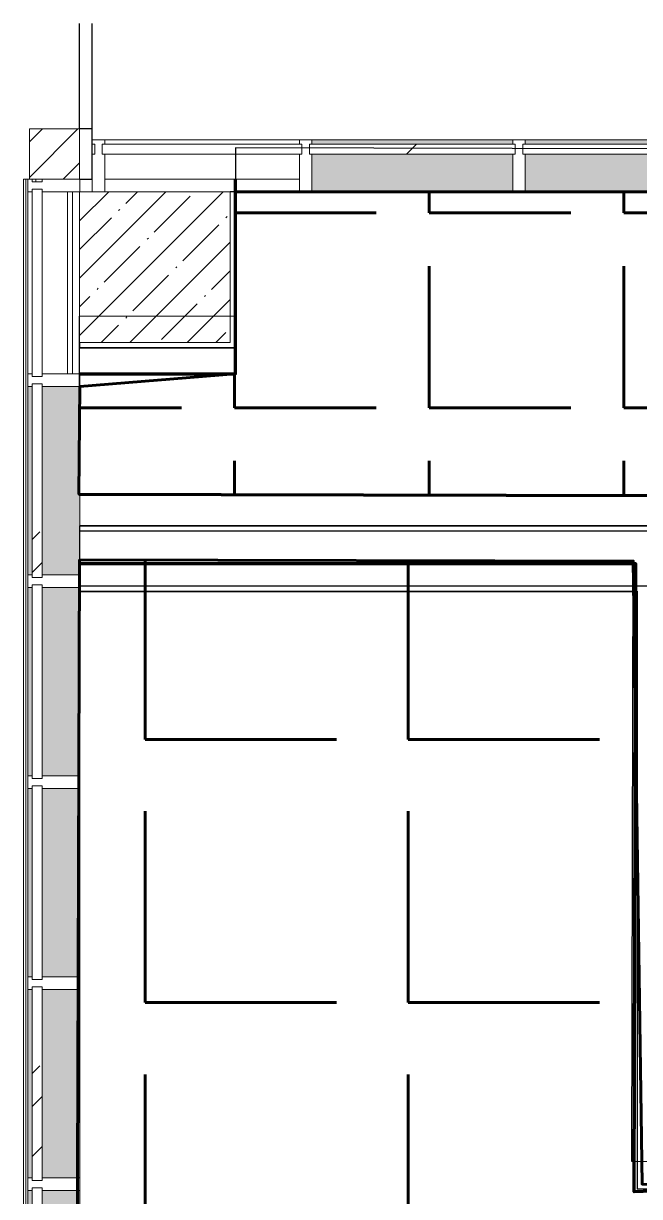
# Model space of a CAD drawing. Header units: millimetres. Extents: x -164500 to 426394, y -51911 to 102118.
# Drawn here: x 3901 to 6355, y 22965 to 27634 of the extents above; entities that cross this region are included whole.
import ezdxf

# ---------------------------------------------------------------- set-up
doc = ezdxf.new("R2010")
doc.units = ezdxf.units.MM
for name, color, linetype, lineweight in [('384 ПК-3', 30, 'Continuous', 120), ('454 плитка КР2', 30, 'Continuous', 60), ('A-FLOR', 7, 'Continuous', 9), ('A-GLAZ-CURT-1', 7, 'Continuous', 5), ('A-GLAZ-CURT-2', 7, 'Continuous', 20), ('A-GLAZ-CWMG', 7, 'Continuous', 9), ('A-GLAZ-CWMG-1', 7, 'Continuous', 20), ('S-COLS-1', 7, 'Continuous', 5)]:
    doc.layers.add(name, color=color, linetype=linetype, lineweight=lineweight)

# ---------------------------------------------------------------- blocks, each defined once
blk = doc.blocks.new('Системная панель - Стекло - 40мм-23999081-Объем проектирования 1 этажа')
at = {"layer": 'A-GLAZ-CURT-2'}
for p, q in [((372.5, 40), (-372.5, 40)), ((-372.5, 40), (-372.5, 0)), ((-372.5, 0), (372.5, 0)), ((372.5, 0), (372.5, 40))]:
    blk.add_line(p, q, dxfattribs=at)
blk = doc.blocks.new('Системная панель - Стекло - 40мм-23998914-Объем проектирования 1 этажа')
at = {"layer": 'A-GLAZ-CURT-1'}
h = blk.add_hatch(dxfattribs=at)
h.set_pattern_fill('FP_53', color=256, style=0, pattern_type=2)
h.set_pattern_definition([(135, (23350.1, -4071.1), (-565.685, -565.685), [400, -1200]), (135, (23550.1, -4471.1), (-565.685, -565.685), [1200, -400]), (135, (23750.1, -3671.1), (-565.685, -565.685), [400, -1200])])
h.paths.add_polyline_path([(385, 15), (385, 40), (-385, 38.9), (-385, 0), (385, 0)])
at = {"layer": 'A-GLAZ-CURT-2'}
for p, q in [((385, 40), (-385, 40)), ((-385, 40), (-385, 0)), ((-385, 0), (385, 0)), ((385, 0), (385, 40))]:
    blk.add_line(p, q, dxfattribs=at)
blk = doc.blocks.new('Прямоугольный импост - Импост структурный с накладкой - 160мм-22858573-Объем проектирования 1 этажа')
at = {"layer": 'A-GLAZ-CWMG'}
for p, q in [((3854.1, 26375.1), (3854.1, 27100.1)), ((4011.1, 26375.1), (4011.1, 27100.1))]:
    blk.add_line(p, q, dxfattribs=at)
blk = doc.blocks.new('Прямоугольный импост - Импост структурный с накладкой - 190мм-23186010-Объем проектирования 1 этажа')
at = {"layer": 'A-GLAZ-CWMG'}
for points in [[(3871.1, 23175.1), (3871.1, 23925.1), (3854.1, 23925.1), (3854.1, 23175.1), (3861.1, 23175.1)], [(4006.1, 23175.1), (4061.1, 23175.1), (4060, 23925.1), (3911.1, 23925.1), (3911.1, 23175.1)]]:
    blk.add_hatch(color=256, dxfattribs=at).paths.add_polyline_path(points)
for p, q in [((3854.1, 23175.1), (3854.1, 23925.1)), ((4061.1, 23175.1), (4061.1, 23925.1))]:
    blk.add_line(p, q, dxfattribs=at)
blk = doc.blocks.new('Прямоугольный импост - Импост структурный с накладкой - 190мм-22862231-Объем проектирования 1 этажа')
at = {"layer": 'A-GLAZ-CWMG-1'}
for p, q in [((0, 17), (-50, 17)), ((-50, 17), (-50, 0)), ((-50, 0), (-40, 0)), ((-40, 0), (-40, -40)), ((-10, -40), (-10, 0)), ((-10, 0), (-0.1, 0)), ((0, 11.1), (0, 17)), ((-40, -40), (-50, -40)), ((-50, -40), (-50, -190)), ((-0.1, -40), (-10, -40)), ((-50, -190), (0, -190))]:
    blk.add_line(p, q, dxfattribs=at)
blk = doc.blocks.new('Прямоугольный импост - Импост структурный с накладкой - 190мм-22862219-Объем проектирования 1 этажа')
at = {"layer": 'A-GLAZ-CWMG-1'}
for p, q in [((-25, 0), (-25, 17)), ((-25, 17), (25, 17)), ((-15, 0), (-25, 0)), ((-15, -40), (-15, 0)), ((25, 0), (15, 0)), ((15, 0), (15, -40)), ((25, 17), (25, 0)), ((-25, -190), (-25, -40)), ((-25, -40), (-15, -40)), ((15, -40), (25, -40)), ((25, -40), (25, -190)), ((25, -190), (-25, -190))]:
    blk.add_line(p, q, dxfattribs=at)
blk = doc.blocks.new('Системная панель - Стекло - 40мм-V30-Объем проектирования 1 этажа')
at = {"layer": 'A-GLAZ-CURT-2'}
for p, q in [((385, 40), (-385, 40)), ((-385, 40), (-385, 0)), ((-385, 0), (385, 0)), ((385, 0), (385, 40))]:
    blk.add_line(p, q, dxfattribs=at)
blk = doc.blocks.new('Системная панель - Стекло - 40мм-V31-Объем проектирования 1 этажа')
at = {"layer": 'A-GLAZ-CURT-2'}
for p, q in [((385, 40), (-385, 40)), ((-385, 40), (-385, 0)), ((-385, 0), (385, 0)), ((385, 0), (385, 40))]:
    blk.add_line(p, q, dxfattribs=at)
blk = doc.blocks.new('Системная панель - Стекло - 40мм-22856066-Объем проектирования 1 этажа')
at = {"layer": 'A-GLAZ-CURT-2'}
for p, q in [((397.5, 0), (-397.5, 0)), ((-397.5, 0), (-397.5, -40)), ((397.5, -40), (397.5, 0)), ((-397.5, -40), (397.5, -40))]:
    blk.add_line(p, q, dxfattribs=at)
blk = doc.blocks.new('Прямоугольный импост - Импост структурный с накладкой - 160мм-22794257-Объем проектирования 1 этажа')
at = {"layer": 'A-GLAZ-CWMG'}
for p, q in [((4935, 27307), (4160, 27307)), ((4935, 27150), (4160, 27150))]:
    blk.add_line(p, q, dxfattribs=at)
blk = doc.blocks.new('Прямоугольный импост - Импост структурный с накладкой - 190мм-20153675-Объем проектирования 1 этажа')
at = {"layer": 'A-GLAZ-CWMG-1'}
for p, q in [((-50, 190), (-50, 40)), ((0, 40), (0, 190)), ((-50, 40), (-40, 40)), ((-40, 0), (-50, 0)), ((-50, 0), (-50, -17)), ((-40, 40), (-40, 0)), ((-10, 0), (-10, 40)), ((-10, 40), (0, 40)), ((0, 0), (-10, 0)), ((0, -17), (0, 0)), ((-50, -17), (0, -17))]:
    blk.add_line(p, q, dxfattribs=at)
blk = doc.blocks.new('Системная панель - Стекло - 40мм-V57-Объем проектирования 1 этажа')
at = {"layer": 'A-GLAZ-CURT-2'}
for p, q in [((385, 40), (-385, 40)), ((-385, 40), (-385, 0)), ((-385, 0), (385, 0)), ((385, 0), (385, 40))]:
    blk.add_line(p, q, dxfattribs=at)
blk = doc.blocks.new('Прямоугольный импост - Импост структурный с накладкой - 190мм-V58-Объем проектирования 1 этажа')
at = {"layer": 'A-GLAZ-CWMG'}
for points in [[(3871.1, 24775.1), (3871.1, 25525.1), (3854.1, 25525.1), (3854.1, 24775.1), (3861.1, 24775.1)], [(4006.1, 24775.1), (4061.1, 24775.1), (4060, 25525.1), (3911.1, 25525.1), (3911.1, 24775.1)]]:
    blk.add_hatch(color=256, dxfattribs=at).paths.add_polyline_path(points)
for p, q in [((3854.1, 24775.1), (3854.1, 25525.1)), ((4061.1, 24775.1), (4061.1, 25510))]:
    blk.add_line(p, q, dxfattribs=at)
blk = doc.blocks.new('Системная панель - Стекло - 40мм-V107-Объем проектирования 1 этажа')
at = {"layer": 'A-GLAZ-CURT-1'}
h = blk.add_hatch(dxfattribs=at)
h.set_pattern_fill('FP_127', color=256, style=0, pattern_type=2)
h.set_pattern_definition([(45, (-5585, -27090), (-565.685, 565.685), [400, -1200]), (45, (-5985, -27290), (-565.685, 565.685), [1200, -400]), (45, (-5185, -27490), (-565.685, 565.685), [400, -1200])])
h.paths.add_polyline_path([(-410, -40), (410, -40), (410, 0), (-410, 0)])
at = {"layer": 'A-GLAZ-CURT-2'}
for p, q in [((410, 0), (-410, 0)), ((-410, 0), (-410, -40)), ((-410, -40), (410, -40)), ((410, -40), (410, 0))]:
    blk.add_line(p, q, dxfattribs=at)
blk = doc.blocks.new('Прямоугольный импост - Импост структурный с накладкой - 190мм-V62-Объем проектирования 1 этажа')
at = {"layer": 'A-GLAZ-CWMG'}
for points in [[(7929.4, 27290), (8335, 27290), (8335, 27307), (7535, 27307), (7535, 27290)], [(7929.4, 27100), (8335, 27100), (8335, 27250), (7535, 27250), (7535, 27100)]]:
    blk.add_hatch(color=256, dxfattribs=at).paths.add_polyline_path(points)
for p, q in [((8335, 27307), (7535, 27307)), ((8335, 27100), (7535, 27100))]:
    blk.add_line(p, q, dxfattribs=at)
blk = doc.blocks.new('Прямоугольный импост - Импост структурный с накладкой - 190мм-20153693-Объем проектирования 1 этажа')
at = {"layer": 'A-GLAZ-CWMG-1'}
for p, q in [((-25, 40), (-25, 190)), ((-25, 190), (25, 190)), ((25, 190), (25, 40)), ((-15, 40), (-25, 40)), ((-25, -17), (-25, 0)), ((-25, 0), (-15, 0)), ((-15, 0), (-15, 40)), ((15, 40), (15, 0)), ((25, 40), (15, 40)), ((15, 0), (25, 0)), ((25, 0), (25, -17)), ((25, -17), (-25, -17))]:
    blk.add_line(p, q, dxfattribs=at)
blk = doc.blocks.new('BSC_Колонна _Прямоугольная - 200х200-22401950-Объем проектирования 1 этажа')
at = {"layer": 'S-COLS-1'}
h = blk.add_hatch(dxfattribs=at)
h.set_pattern_fill('FP_140', color=256, style=0, pattern_type=2)
h.set_pattern_definition([(45, (-3960, -27250), (-70.71068, 70.71068), [])])
h.paths.add_polyline_path([(46.1, -100), (100, -100), (100, 100), (-100, 100), (-98.9, -100), (-50, -100)])
for p, q in [((100, 100), (-100, 100)), ((-100, 100), (-100, -100)), ((100, -100), (100, 100)), ((-100, -100), (100, -100))]:
    blk.add_line(p, q, dxfattribs=at)
blk = doc.blocks.new('Системная панель - Стекло - 40мм-V138-Объем проектирования 1 этажа')
at = {"layer": 'A-GLAZ-CURT-1'}
h = blk.add_hatch(dxfattribs=at)
h.set_pattern_fill('FP_141', color=256, style=0, pattern_type=2)
h.set_pattern_definition([(45, (-6435, -27090), (-565.685, 565.685), [400, -1200]), (45, (-6835, -27290), (-565.685, 565.685), [1200, -400]), (45, (-6035, -27490), (-565.685, 565.685), [400, -1200])])
h.paths.add_polyline_path([(-368.6, -40), (410, -40), (410, 0), (-410, 0), (-410, -40), (-400, -40)])
at = {"layer": 'A-GLAZ-CURT-2'}
for p, q in [((410, 0), (-410, 0)), ((-410, 0), (-410, -40)), ((-410, -40), (410, -40)), ((410, -40), (410, 0))]:
    blk.add_line(p, q, dxfattribs=at)
blk = doc.blocks.new('Системная панель - Стекло - 40мм-V139-Объем проектирования 1 этажа')
at = {"layer": 'A-GLAZ-CURT-1'}
h = blk.add_hatch(dxfattribs=at)
h.set_pattern_fill('FP_142', color=256, style=0, pattern_type=2)
h.set_pattern_definition([(135, (25750.1, -4071.1), (-565.685, -565.685), [400, -1200]), (135, (25950.1, -4471.1), (-565.685, -565.685), [1200, -400]), (135, (26150.1, -3671.1), (-565.685, -565.685), [400, -1200])])
h.paths.add_polyline_path([(385, 15), (385, 40), (-385, 38.9), (-385, 0), (385, 0)])
at = {"layer": 'A-GLAZ-CURT-2'}
for p, q in [((385, 40), (-385, 40)), ((-385, 40), (-385, 0)), ((-385, 0), (385, 0)), ((385, 0), (385, 40))]:
    blk.add_line(p, q, dxfattribs=at)
blk = doc.blocks.new('Прямоугольный импост - Импост структурный с накладкой - 190мм-V140-Объем проектирования 1 этажа')
at = {"layer": 'A-GLAZ-CWMG'}
for points in [[(3861.1, 25575.1), (3871.1, 25575.1), (3871.1, 26325.1), (3854.1, 26325.1), (3854.1, 25575.1)], [(3911.1, 25575.1), (4060, 25575.1), (4060, 26325.1), (3911.1, 26325.1), (3911.1, 25750)]]:
    blk.add_hatch(color=256, dxfattribs=at).paths.add_polyline_path(points)
for p, q in [((3854.1, 25575.1), (3854.1, 26325.1)), ((4061.1, 25770), (4061.1, 26325.1))]:
    blk.add_line(p, q, dxfattribs=at)
blk = doc.blocks.new('BSC_Колонна _Прямоугольная - 600х600-V147-Объем проектирования 1 этажа')
at = {"layer": 'S-COLS-1'}
h = blk.add_hatch(dxfattribs=at)
h.set_pattern_fill('FP_152', color=256, style=0, pattern_type=2)
h.set_pattern_definition([(45, (-4360, -26800), (-114.0493, 114.0493), []), (45, (-4245.95, -26800), (-114.0493, 114.0493), [201.613, -40.323, 6.706, -33.617])])
h.paths.add_polyline_path([(-40.9, -300), (300, -300), (300, 300), (-300, 300), (-300, -300)])
for p, q in [((300, 300), (-300, 300)), ((-300, 300), (-300, -300)), ((300, -300), (300, 300)), ((-300, -300), (300, -300))]:
    blk.add_line(p, q, dxfattribs=at)
blk = doc.blocks.new('Прямоугольный импост - Импост структурный с накладкой - 170мм-23186685-Объем проектирования 1 этажа')
at = {"layer": 'A-GLAZ-CWMG'}
for p, q in [((3836.1, 27150.1), (3846.1, 27150.1)), ((3836.1, 20672.1), (3836.1, 27150.1)), ((3846.1, 27150.1), (3854.1, 27150.1)), ((3846.1, 20672.1), (3846.1, 27150.1)), ((3886.1, 27140.1), (3886.1, 27150))]:
    blk.add_line(p, q, dxfattribs=at)
blk = doc.blocks.new('Прямоугольный импост - Импост структурный с накладкой - 170мм-23186686-Объем проектирования 1 этажа')
at = {"layer": 'A-GLAZ-CWMG'}
blk.add_line((4031.1, 27100.1), (4031.1, 26375.1), dxfattribs=at)

msp = doc.modelspace()

# ---------------------------------------------------------------- hatches: boundary and pattern name
at = {"layer": '454 плитка КР2'}
h = msp.add_hatch(dxfattribs=at)
h.set_pattern_fill('ANGLE', color=256, scale=111)
h.set_pattern_definition([(0, (205553.1, 26879), (0, 775.335), [563.88, -211.455]), (90, (205553.1, 26879), (-775.335, 5e-14), [563.88, -211.455])])
h.paths.add_polyline_path([(9795.702, 24721.757), (13769.025, 24712.43), (13731.498, 26959.317), (9794.851, 26968.558), (9774.702, 26363.938), (9154.702, 26342.938), (9154.702, 26963.938), (4744.702, 26963.938), (4744.702, 26239.06), (4125.822, 26189.06), (4121.46, 25760.869), (9792.444, 25747.556)])
h = msp.add_hatch(dxfattribs=at)
h.set_pattern_fill('ANGLE', color=256, scale=150)
h.set_pattern_definition([(0, (205553.1, 26879), (0, 1047.75), [762, -285.75]), (90, (205553.1, 26879), (-1047.75, 6e-14), [762, -285.75])])
h.paths.add_polyline_path([(8943.978, 22993.938), (6364.702, 23013.938), (6329.839, 25493.684), (4124.702, 25498.86), (4113.193, 22239.06), (4113.193, 22084.938), (4745.702, 22084.938), (4745.702, 21442.938), (4125.822, 21439.06), (4125.901, 20745.938), (8974.702, 20727.462)])

# ---------------------------------------------------------------- linework, layer by layer
for p, q in [((4124.702, 27213.938), (4124.702, 27633.938)), ((4174.702, 27213.938), (4174.702, 27633.938)), ((4174.702, 27213.938), (4124.702, 27213.938)), ((4174.702, 27013.938), (4174.702, 27213.938)), ((4124.702, 27013.938), (4174.702, 27013.938)), ((4744.702, 26963.938), (4724.702, 26963.938)), ((4744.702, 26984.438), (4744.702, 26342.938)), ((4745.702, 26984.438), (4744.702, 26984.438)), ((4745.702, 26342.938), (4745.702, 26984.438)), ((4124.702, 26363.938), (4124.702, 26343.938)), ((4124.702, 26342.938), (4745.702, 26342.938)), ((4745.702, 26343.938), (4744.702, 26343.938)), ((9795.702, 25634.938), (4124.702, 25634.938)), ((4124.702, 25634.938), (4124.702, 25633.938)), ((4124.702, 25633.938), (4124.702, 25373.938)), ((4124.702, 25633.938), (9794.702, 25633.938)), ((4124.702, 25613.938), (9774.702, 25613.938)), ((9774.702, 25393.938), (4124.702, 25393.938)), ((4124.702, 25373.938), (4124.702, 25372.938)), ((4125.822, 25373.938), (4124.702, 25373.938)), ((4124.702, 25372.938), (6333.702, 25372.938)), ((6333.702, 25372.938), (6333.702, 25373.938)), ((6333.702, 25372.938), (6333.702, 22982.938)), ((6344.702, 25373.938), (6344.702, 22993.938)), ((6333.702, 22982.938), (7119.702, 22982.938)), ((7119.702, 22993.938), (6344.702, 22993.938))]:
    msp.add_line(p, q)
at = {"flags": 128}
msp.add_lwpolyline([(13524.928, 27117.798), (9795.681, 27126.553), (9794.106, 26455.554), (9152.108, 26457.061), (9153.683, 27128.06), (4745.695, 27138.407), (4744.12, 26467.409), (4123.122, 26468.867), (4121.46, 25760.869), (9792.444, 25747.556), (9788.989, 24275.56), (9188.991, 24276.969), (9184.113, 22198.975), (9784.111, 22197.566), (9780.657, 20726.07), (10001.967, 20608.706), (9998.837, 19275.278)], dxfattribs=at)
msp.add_lwpolyline([(4111.951, 21709.88), (3923.071, 21710.323), (3920.841, 20760.326), (6619.714, 20753.99), (8938.707, 20748.547), (8944.221, 23097.54), (6324.228, 23103.69), (6329.839, 25493.684), (4120.845, 25498.869), (4113.127, 22210.878), (4734.125, 22209.421), (4732.618, 21567.422), (4111.62, 21568.88)], close=True, dxfattribs=at)
at = {"layer": '384 ПК-3'}
for points in [[(4125.822, 26239.06), (4745.702, 26239.06), (4745.702, 27013.938)], [(4121.46, 25760.869), (9792.444, 25747.556), (9795.702, 24162.938), (9195.702, 24162.938), (9184.113, 22198.975), (9774.702, 22198.975), (9774.702, 20612.938), (8974.702, 20612.938), (8943.952, 22982.938), (8074.702, 22982.938)], [(7144.702, 23013.938), (6333.702, 22982.938), (6339.572, 25483.661), (4125.822, 25483.661)]]:
    msp.add_lwpolyline(points, dxfattribs=at)
at = {"layer": '454 плитка КР2'}
for points in [[(9795.702, 24721.757), (13769.025, 24712.43), (13731.498, 26959.317), (9794.851, 26968.558), (9774.702, 26363.938), (9154.702, 26342.938), (9154.702, 26963.938), (4744.702, 26963.938), (4744.702, 26239.06), (4125.822, 26189.06), (4121.46, 25760.869), (9792.444, 25747.556)], [(8943.978, 22993.938), (6364.702, 23013.938), (6329.839, 25493.684), (4124.702, 25498.86), (4113.193, 22239.06), (4113.193, 22084.938), (4745.702, 22084.938), (4745.702, 21442.938), (4125.822, 21439.06), (4125.901, 20745.938), (8974.702, 20727.462)]]:
    msp.add_lwpolyline(points, close=True, dxfattribs=at)
at = {"layer": 'A-FLOR'}
for p, q in [((4999.702, 26963.938), (4744.702, 26963.938)), ((4744.702, 26364.822), (4744.702, 26963.496)), ((9154.702, 26963.938), (4999.702, 26963.938)), ((4124.702, 26238.761), (4124.702, 26343.938)), ((4124.702, 26343.938), (4744.702, 26343.938)), ((4744.702, 26343.938), (4744.702, 26363.938)), ((9774.702, 25633.938), (4125.822, 25633.938)), ((4125.822, 25373.938), (6344.702, 25373.938))]:
    msp.add_line(p, q, dxfattribs=at)

# ---------------------------------------------------------------- block references
for name, p in [('BSC_Колонна _Прямоугольная - 200х200-22401950-Объем проектирования 1 этажа', (4024.702, 27113.938)), ('Системная панель - Стекло - 40мм-22856066-Объем проектирования 1 этажа', (4612.202, 27153.938)), ('Прямоугольный импост - Импост структурный с накладкой - 160мм-22794257-Объем проектирования 1 этажа', (64.702, -136.062)), ('Системная панель - Стекло - 40мм-V107-Объем проектирования 1 этажа', (5449.702, 27153.938)), ('Прямоугольный импост - Импост структурный с накладкой - 190мм-V62-Объем проектирования 1 этажа', (-2485.298, -136.062)), ('Системная панель - Стекло - 40мм-V138-Объем проектирования 1 этажа', (6299.702, 27153.938)), ('Прямоугольный импост - Импост структурный с накладкой - 190мм-V62-Объем проектирования 1 этажа', (-1635.298, -136.062)), ('Прямоугольный импост - Импост структурный с накладкой - 170мм-23186685-Объем проектирования 1 этажа', (64.702, -136.062)), ('Прямоугольный импост - Импост структурный с накладкой - 160мм-22858573-Объем проектирования 1 этажа', (64.702, -136.062)), ('Прямоугольный импост - Импост структурный с накладкой - 170мм-23186686-Объем проектирования 1 этажа', (64.702, -136.062)), ('BSC_Колонна _Прямоугольная - 600х600-V147-Объем проектирования 1 этажа', (4424.702, 26663.938)), ('Прямоугольный импост - Импост структурный с накладкой - 190мм-V140-Объем проектирования 1 этажа', (64.702, -136.062)), ('Прямоугольный импост - Импост структурный с накладкой - 190мм-V58-Объем проектирования 1 этажа', (64.702, -136.062)), ('Прямоугольный импост - Импост структурный с накладкой - 190мм-23186010-Объем проектирования 1 этажа', (64.702, 663.938)), ('Прямоугольный импост - Импост структурный с накладкой - 190мм-23186010-Объем проектирования 1 этажа', (64.702, -136.062)), ('Прямоугольный импост - Импост структурный с накладкой - 190мм-23186010-Объем проектирования 1 этажа', (64.702, -936.062))]:
    msp.add_blockref(name, p)
for name, p, rotation in [('Прямоугольный импост - Импост структурный с накладкой - 190мм-20153675-Объем проектирования 1 этажа', (4174.702, 27153.938), 180), ('Прямоугольный импост - Импост структурный с накладкой - 190мм-22862231-Объем проектирования 1 этажа', (3935.822, 27014.06), 89.99999999999991), ('Системная панель - Стекло - 40мм-23999081-Объем проектирования 1 этажа', (3935.822, 26601.56), 269.9999999999999), ('Системная панель - Стекло - 40мм-V139-Объем проектирования 1 этажа', (3935.822, 25814.06), 269.9999999999999), ('Системная панель - Стекло - 40мм-V57-Объем проектирования 1 этажа', (3935.822, 25014.06), 269.9999999999999), ('Системная панель - Стекло - 40мм-V31-Объем проектирования 1 этажа', (3935.822, 24214.06), 269.9999999999999), ('Системная панель - Стекло - 40мм-23998914-Объем проектирования 1 этажа', (3935.822, 23414.06), 269.9999999999999), ('Системная панель - Стекло - 40мм-V30-Объем проектирования 1 этажа', (3935.822, 22614.06), 269.9999999999999)]:
    msp.add_blockref(name, p, dxfattribs=dict(rotation=rotation))
at = {"extrusion": (0, 0, -1)}
for name, p, rotation in [('Прямоугольный импост - Импост структурный с накладкой - 190мм-20153693-Объем проектирования 1 этажа', (-5024.702, 27153.938), 180), ('Прямоугольный импост - Импост структурный с накладкой - 190мм-20153693-Объем проектирования 1 этажа', (-5874.702, 27153.938), 180), ('Прямоугольный импост - Импост структурный с накладкой - 190мм-22862219-Объем проектирования 1 этажа', (-3935.822, 26214.06), 270.0000000000001), ('Прямоугольный импост - Импост структурный с накладкой - 190мм-22862219-Объем проектирования 1 этажа', (-3935.822, 25414.06), 270.0000000000001), ('Прямоугольный импост - Импост структурный с накладкой - 190мм-22862219-Объем проектирования 1 этажа', (-3935.822, 24614.06), 270.0000000000001), ('Прямоугольный импост - Импост структурный с накладкой - 190мм-22862219-Объем проектирования 1 этажа', (-3935.822, 23814.06), 270.0000000000001), ('Прямоугольный импост - Импост структурный с накладкой - 190мм-22862219-Объем проектирования 1 этажа', (-3935.822, 23014.06), 270.0000000000001)]:
    msp.add_blockref(name, p, dxfattribs=dict(at, rotation=rotation))

doc.saveas('drawing.dxf')
